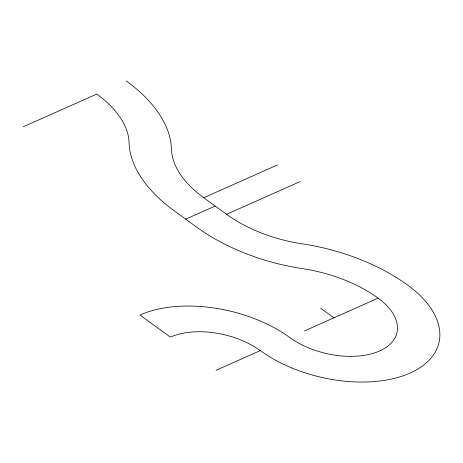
<?xml version="1.0" encoding="UTF-8"?>
<svg xmlns="http://www.w3.org/2000/svg" width="463" height="463" viewBox="0 0 463 463"><rect width="100%" height="100%" fill="white"/><g stroke="black" fill="none" stroke-linecap="round" stroke-linejoin="round"><path stroke-width="0.69" d="M23.15 126.839L96.808 94.058A107.943 60.827 13.4 0 1 129.079 142.726A151.117 85.157 13.4 0 0 174.262 210.862L197.105 227.437A151.117 85.157 13.4 0 0 302.692 268.685A107.943 60.827 13.4 0 1 378.115 298.149A64.762 36.496 13.4 0 1 379.608 350.966A64.762 36.496 13.4 0 1 289.728 337.486A107.943 60.827 13.4 0 0 139.919 315.025L170.378 337.122A64.762 36.496 13.4 0 1 260.264 350.601A107.943 60.827 13.4 0 0 410.073 373.068A107.943 60.827 13.4 0 0 407.579 285.034A151.117 85.157 13.4 0 0 301.992 243.787A107.943 60.827 13.4 0 1 226.569 214.323L203.726 197.747A107.943 60.827 13.4 0 1 171.449 149.08A151.117 85.157 13.4 0 0 126.272 80.944M203.726 197.747L277.383 164.967M185.686 219.149L215.145 206.035M226.569 214.323L300.227 181.537M216.071 370.273L260.264 350.601M304.457 330.929L378.115 298.149M320.61 308.161L333.921 317.821"/></g></svg>
